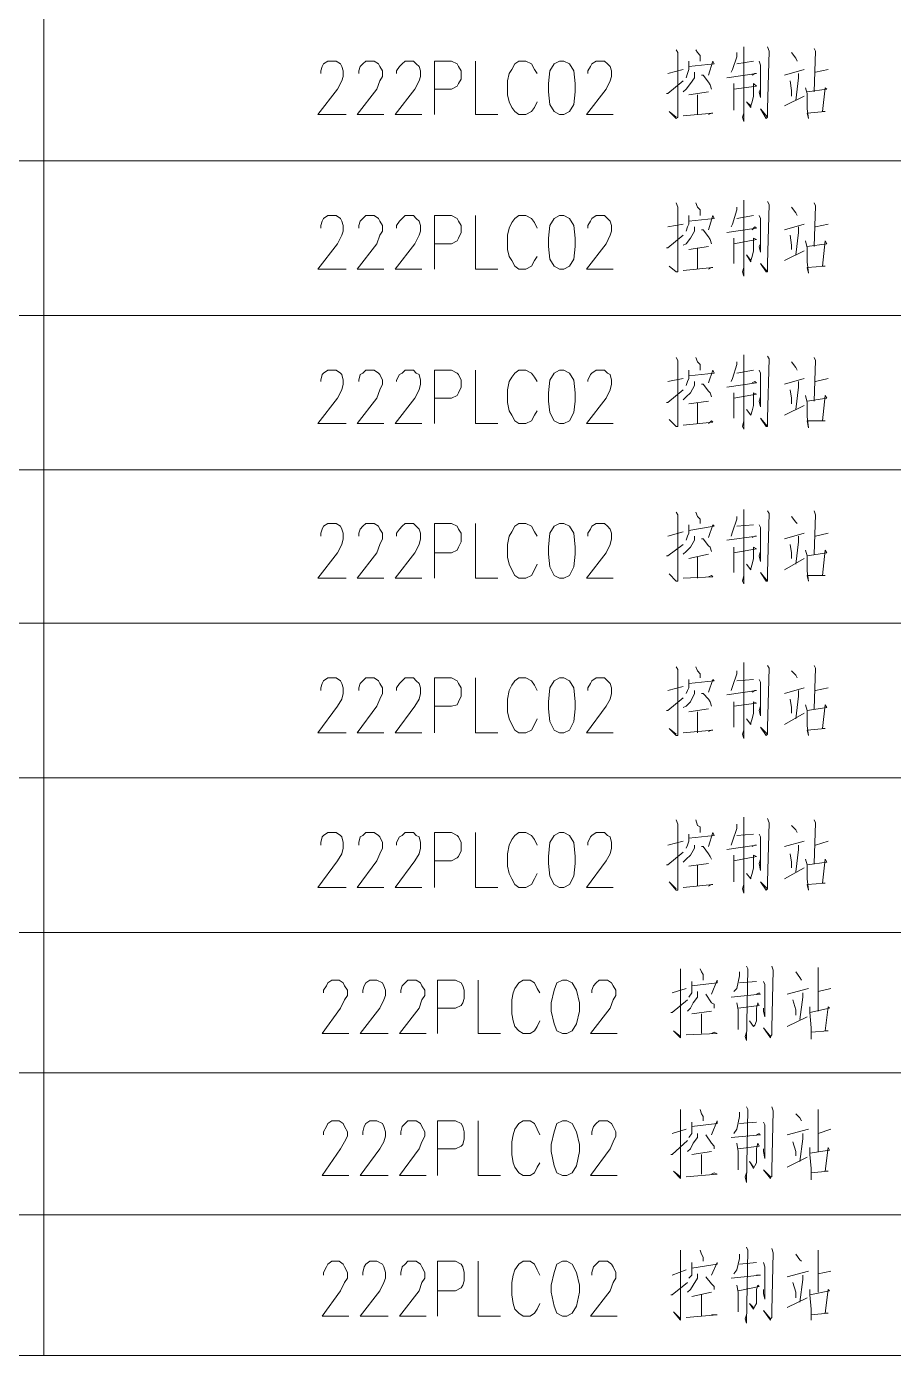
# Model space of a CAD drawing. Header units: millimetres. Extents: x 201 to 11482, y -7821 to 251.
# Drawn here: x 3279 to 3318.2, y -6833.4 to -6773.4 of the extents above; entities that cross this region are included whole.
import ezdxf

# ---------------------------------------------------------------- set-up
doc = ezdxf.new("R2010")
doc.units = ezdxf.units.MM

msp = doc.modelspace()

# ---------------------------------------------------------------- linework, layer by layer
at = {"color": 0, "lineweight": 18}
for points in [[(3259.883, -6772.481), (3259.883, -6779.466), (3279.822, -6779.466)], [(3279.822, -6772.481), (3279.822, -6779.466), (3329.606, -6779.466)], [(3308.397, -6774.45), (3308.461, -6774.577), (3308.461, -6777.371), (3308.461, -6777.498), (3308.397, -6777.561), (3308.08, -6777.244), (3308.397, -6777.498)], [(3309.286, -6774.45), (3309.35, -6774.577), (3309.477, -6774.704), (3309.477, -6774.831), (3309.477, -6774.958)], [(3311.128, -6774.577), (3311.128, -6774.767), (3310.937, -6775.339), (3310.874, -6775.466)], [(3311.445, -6774.323), (3311.445, -6774.45), (3311.445, -6777.688), (3311.382, -6777.498), (3311.445, -6777.307)], [(3312.525, -6774.323), (3312.588, -6774.513), (3312.525, -6777.117), (3312.525, -6777.307), (3312.525, -6777.434), (3312.525, -6777.498), (3312.461, -6777.561), (3312.207, -6777.117), (3312.525, -6777.498)], [(3313.604, -6774.577), (3313.795, -6774.831), (3313.858, -6774.958)], [(3314.62, -6774.386), (3314.684, -6774.513), (3314.62, -6776.355)], [(3292.332, -6775.529), (3292.332, -6775.402), (3292.395, -6775.212), (3292.459, -6775.085), (3292.649, -6774.958), (3293.03, -6774.958), (3293.221, -6775.085), (3293.284, -6775.212), (3293.348, -6775.402), (3293.348, -6775.656), (3293.284, -6775.847), (3293.094, -6776.228), (3292.205, -6777.371), (3293.475, -6777.371)], [(3294.046, -6775.529), (3294.046, -6775.402), (3294.11, -6775.212), (3294.237, -6775.085), (3294.364, -6774.958), (3294.745, -6774.958), (3294.935, -6775.085), (3294.999, -6775.212), (3295.126, -6775.402), (3295.126, -6775.656), (3294.999, -6775.847), (3294.872, -6776.228), (3293.983, -6777.371), (3295.189, -6777.371)], [(3295.761, -6775.529), (3295.761, -6775.402), (3295.888, -6775.212), (3296.015, -6775.085), (3296.142, -6774.958), (3296.523, -6774.958), (3296.65, -6775.085), (3296.777, -6775.212), (3296.84, -6775.402), (3296.84, -6775.656), (3296.777, -6775.847), (3296.586, -6776.228), (3295.697, -6777.371), (3296.904, -6777.371)], [(3297.475, -6777.371), (3297.475, -6774.958), (3298.237, -6774.958), (3298.491, -6775.085), (3298.555, -6775.212), (3298.682, -6775.402), (3298.682, -6775.783), (3298.555, -6775.974), (3298.491, -6776.101), (3298.237, -6776.228), (3297.475, -6776.228)], [(3299.317, -6774.958), (3299.317, -6777.371), (3300.333, -6777.371)], [(3302.111, -6775.529), (3301.984, -6775.339), (3301.857, -6775.085), (3301.603, -6774.958), (3301.285, -6774.958), (3301.095, -6775.085), (3300.968, -6775.339), (3300.841, -6775.529), (3300.777, -6775.847), (3300.777, -6776.482), (3300.841, -6776.799), (3300.968, -6777.053), (3301.095, -6777.244), (3301.285, -6777.371), (3301.603, -6777.371), (3301.857, -6777.244), (3301.984, -6777.053), (3302.111, -6776.799)], [(3303.127, -6774.958), (3302.873, -6775.085), (3302.682, -6775.402), (3302.619, -6775.974), (3302.619, -6776.355), (3302.682, -6776.926), (3302.873, -6777.244), (3303.127, -6777.371), (3303.317, -6777.371), (3303.571, -6777.244), (3303.762, -6776.926), (3303.825, -6776.355), (3303.825, -6775.974), (3303.762, -6775.402), (3303.571, -6775.085), (3303.317, -6774.958), (3303.127, -6774.958)], [(3304.397, -6775.529), (3304.397, -6775.402), (3304.524, -6775.212), (3304.587, -6775.085), (3304.778, -6774.958), (3305.159, -6774.958), (3305.286, -6775.085), (3305.413, -6775.212), (3305.476, -6775.402), (3305.476, -6775.656), (3305.413, -6775.847), (3305.222, -6776.228), (3304.333, -6777.371), (3305.54, -6777.371)], [(3308.016, -6775.529), (3308.715, -6775.339)], [(3308.969, -6774.958), (3308.969, -6775.212), (3308.969, -6775.339), (3308.905, -6775.529), (3308.842, -6775.72)], [(3308.969, -6775.212), (3310.112, -6775.085), (3310.048, -6774.958), (3309.858, -6775.593)], [(3311.128, -6775.085), (3311.89, -6774.958)], [(3312.144, -6774.958), (3312.207, -6775.148), (3312.207, -6776.609), (3312.144, -6776.355), (3312.207, -6776.228)], [(3313.287, -6775.593), (3314.176, -6775.339)], [(3314.684, -6775.466), (3315.255, -6775.339)], [(3307.953, -6776.418), (3308.016, -6776.418), (3308.715, -6775.847)], [(3309.223, -6775.466), (3309.223, -6775.72), (3309.032, -6775.974), (3308.842, -6776.228), (3308.715, -6776.355)], [(3309.54, -6775.593), (3309.604, -6775.593), (3309.858, -6775.91), (3309.921, -6776.037), (3309.985, -6776.228)], [(3310.683, -6775.72), (3312.017, -6775.529), (3311.953, -6775.529), (3311.826, -6775.593)], [(3311.001, -6776.228), (3312.017, -6776.101), (3311.89, -6775.974), (3311.89, -6776.228), (3311.89, -6776.545), (3311.826, -6776.799), (3311.763, -6776.99), (3311.763, -6777.053), (3311.572, -6776.799), (3311.763, -6776.99)], [(3311.001, -6775.974), (3311.001, -6776.291), (3311.001, -6776.355), (3311.001, -6777.18), (3311.001, -6776.99), (3311.001, -6776.863)], [(3313.541, -6775.847), (3313.604, -6776.291), (3313.604, -6776.545)], [(3313.922, -6775.529), (3313.922, -6775.72), (3313.795, -6776.736)], [(3308.969, -6776.482), (3309.858, -6776.355)], [(3309.35, -6776.482), (3309.35, -6777.371)], [(3313.287, -6776.99), (3314.176, -6776.545)], [(3314.239, -6776.164), (3314.303, -6776.418), (3314.303, -6777.117), (3314.366, -6777.561), (3314.303, -6777.307), (3315.128, -6777.244), (3315.001, -6777.244), (3315.128, -6776.164), (3315.192, -6776.228), (3314.303, -6776.355)], [(3308.715, -6777.434), (3310.048, -6777.307), (3309.985, -6777.307), (3309.858, -6777.371)], [(3259.883, -6779.466), (3259.883, -6786.451), (3279.822, -6786.451)], [(3279.822, -6779.466), (3279.822, -6786.451), (3329.606, -6786.451)], [(3308.397, -6781.371), (3308.461, -6781.562), (3308.461, -6784.356), (3308.461, -6784.483), (3308.397, -6784.483), (3308.08, -6784.229), (3308.397, -6784.483)], [(3309.286, -6781.371), (3309.35, -6781.562), (3309.477, -6781.689), (3309.477, -6781.816), (3309.477, -6781.943)], [(3311.445, -6781.244), (3311.445, -6781.371), (3311.445, -6784.673), (3311.382, -6784.483), (3311.445, -6784.292)], [(3312.525, -6781.308), (3312.588, -6781.435), (3312.525, -6784.102), (3312.525, -6784.292), (3312.525, -6784.419), (3312.525, -6784.483), (3312.461, -6784.483), (3312.207, -6784.102), (3312.525, -6784.483)], [(3314.62, -6781.371), (3314.684, -6781.498), (3314.62, -6783.34)], [(3292.332, -6782.514), (3292.332, -6782.387), (3292.395, -6782.197), (3292.459, -6782.07), (3292.649, -6781.943), (3293.03, -6781.943), (3293.221, -6782.07), (3293.284, -6782.197), (3293.348, -6782.387), (3293.348, -6782.641), (3293.284, -6782.832), (3293.094, -6783.213), (3292.205, -6784.356), (3293.475, -6784.356)], [(3294.046, -6782.514), (3294.046, -6782.387), (3294.11, -6782.197), (3294.237, -6782.07), (3294.364, -6781.943), (3294.745, -6781.943), (3294.935, -6782.07), (3294.999, -6782.197), (3295.126, -6782.387), (3295.126, -6782.641), (3294.999, -6782.832), (3294.872, -6783.213), (3293.983, -6784.356), (3295.189, -6784.356)], [(3295.761, -6782.514), (3295.761, -6782.387), (3295.888, -6782.197), (3296.015, -6782.07), (3296.142, -6781.943), (3296.523, -6781.943), (3296.65, -6782.07), (3296.777, -6782.197), (3296.84, -6782.387), (3296.84, -6782.641), (3296.777, -6782.832), (3296.586, -6783.213), (3295.697, -6784.356), (3296.904, -6784.356)], [(3297.475, -6784.356), (3297.475, -6781.943), (3298.237, -6781.943), (3298.491, -6782.07), (3298.555, -6782.197), (3298.682, -6782.387), (3298.682, -6782.705), (3298.555, -6782.959), (3298.491, -6783.086), (3298.237, -6783.213), (3297.475, -6783.213)], [(3299.317, -6781.943), (3299.317, -6784.356), (3300.333, -6784.356)], [(3302.111, -6782.514), (3301.984, -6782.26), (3301.857, -6782.07), (3301.603, -6781.943), (3301.285, -6781.943), (3301.095, -6782.07), (3300.968, -6782.26), (3300.841, -6782.514), (3300.777, -6782.832), (3300.777, -6783.467), (3300.841, -6783.784), (3300.968, -6783.975), (3301.095, -6784.229), (3301.285, -6784.356), (3301.603, -6784.356), (3301.857, -6784.229), (3301.984, -6783.975), (3302.111, -6783.784)], [(3303.127, -6781.943), (3302.873, -6782.07), (3302.682, -6782.387), (3302.619, -6782.959), (3302.619, -6783.34), (3302.682, -6783.911), (3302.873, -6784.229), (3303.127, -6784.356), (3303.317, -6784.356), (3303.571, -6784.229), (3303.762, -6783.911), (3303.825, -6783.34), (3303.825, -6782.959), (3303.762, -6782.387), (3303.571, -6782.07), (3303.317, -6781.943), (3303.127, -6781.943)], [(3304.397, -6782.514), (3304.397, -6782.387), (3304.524, -6782.197), (3304.587, -6782.07), (3304.778, -6781.943), (3305.159, -6781.943), (3305.286, -6782.07), (3305.413, -6782.197), (3305.476, -6782.387), (3305.476, -6782.641), (3305.413, -6782.832), (3305.222, -6783.213), (3304.333, -6784.356), (3305.54, -6784.356)], [(3308.969, -6781.943), (3308.969, -6782.197), (3308.969, -6782.324), (3308.905, -6782.451), (3308.842, -6782.641)], [(3308.969, -6782.197), (3310.112, -6782.07), (3310.048, -6781.943), (3309.858, -6782.578)], [(3311.128, -6781.562), (3311.128, -6781.689), (3310.937, -6782.324), (3310.874, -6782.451)], [(3311.128, -6782.07), (3311.89, -6781.943)], [(3312.144, -6781.943), (3312.207, -6782.07), (3312.207, -6783.594), (3312.144, -6783.34), (3312.207, -6783.213)], [(3313.604, -6781.562), (3313.795, -6781.816), (3313.858, -6781.943)], [(3308.016, -6782.451), (3308.715, -6782.324)], [(3309.223, -6782.451), (3309.223, -6782.641), (3309.032, -6782.959), (3308.842, -6783.213), (3308.715, -6783.276)], [(3309.54, -6782.578), (3309.604, -6782.578), (3309.858, -6782.895), (3309.921, -6783.022), (3309.985, -6783.213)], [(3310.683, -6782.705), (3312.017, -6782.514), (3311.953, -6782.451), (3311.826, -6782.578)], [(3313.287, -6782.578), (3314.176, -6782.324)], [(3313.922, -6782.451), (3313.922, -6782.705), (3313.795, -6783.721)], [(3314.684, -6782.451), (3315.255, -6782.324)], [(3307.953, -6783.403), (3308.016, -6783.403), (3308.715, -6782.832)], [(3311.001, -6783.213), (3312.017, -6783.022), (3311.89, -6782.959), (3311.89, -6783.213), (3311.89, -6783.53), (3311.826, -6783.784), (3311.763, -6783.975), (3311.763, -6784.038), (3311.572, -6783.721), (3311.763, -6783.975)], [(3311.001, -6782.959), (3311.001, -6783.276), (3311.001, -6783.34), (3311.001, -6784.102), (3311.001, -6783.975), (3311.001, -6783.848)], [(3313.541, -6782.832), (3313.604, -6783.276), (3313.604, -6783.467)], [(3314.239, -6783.086), (3314.303, -6783.403), (3314.303, -6784.038), (3314.366, -6784.546), (3314.303, -6784.292), (3315.128, -6784.229), (3315.001, -6784.229), (3315.128, -6783.086), (3315.192, -6783.213), (3314.303, -6783.34)], [(3308.969, -6783.467), (3309.858, -6783.34)], [(3309.35, -6783.403), (3309.35, -6784.356)], [(3313.287, -6783.975), (3314.176, -6783.53)], [(3308.715, -6784.419), (3310.048, -6784.292), (3309.985, -6784.292), (3309.858, -6784.356)], [(3259.883, -6786.451), (3259.883, -6793.436), (3279.822, -6793.436)], [(3279.822, -6786.451), (3279.822, -6793.436), (3329.606, -6793.436)], [(3308.397, -6788.356), (3308.461, -6788.483), (3308.461, -6791.341), (3308.461, -6791.468), (3308.397, -6791.468), (3308.08, -6791.15), (3308.397, -6791.468)], [(3309.286, -6788.356), (3309.35, -6788.547), (3309.477, -6788.674), (3309.477, -6788.737), (3309.477, -6788.928)], [(3311.128, -6788.547), (3311.128, -6788.674), (3310.937, -6789.309), (3310.874, -6789.436)], [(3311.445, -6788.229), (3311.445, -6788.356), (3311.445, -6791.595), (3311.382, -6791.468), (3311.445, -6791.214)], [(3312.525, -6788.293), (3312.588, -6788.42), (3312.525, -6791.087), (3312.525, -6791.214), (3312.525, -6791.404), (3312.525, -6791.468), (3312.461, -6791.468), (3312.207, -6791.087), (3312.525, -6791.468)], [(3313.604, -6788.547), (3313.795, -6788.801), (3313.858, -6788.928)], [(3314.62, -6788.356), (3314.684, -6788.483), (3314.62, -6790.325)], [(3292.332, -6789.436), (3292.332, -6789.372), (3292.395, -6789.118), (3292.459, -6789.055), (3292.649, -6788.928), (3293.03, -6788.928), (3293.221, -6789.055), (3293.284, -6789.118), (3293.348, -6789.372), (3293.348, -6789.563), (3293.284, -6789.817), (3293.094, -6790.198), (3292.205, -6791.341), (3293.475, -6791.341)], [(3294.046, -6789.436), (3294.046, -6789.372), (3294.11, -6789.118), (3294.237, -6789.055), (3294.364, -6788.928), (3294.745, -6788.928), (3294.935, -6789.055), (3294.999, -6789.118), (3295.126, -6789.372), (3295.126, -6789.563), (3294.999, -6789.817), (3294.872, -6790.198), (3293.983, -6791.341), (3295.189, -6791.341)], [(3295.761, -6789.436), (3295.761, -6789.372), (3295.888, -6789.118), (3296.015, -6789.055), (3296.142, -6788.928), (3296.523, -6788.928), (3296.65, -6789.055), (3296.777, -6789.118), (3296.84, -6789.372), (3296.84, -6789.563), (3296.777, -6789.817), (3296.586, -6790.198), (3295.697, -6791.341), (3296.904, -6791.341)], [(3297.475, -6791.341), (3297.475, -6788.928), (3298.237, -6788.928), (3298.491, -6789.055), (3298.555, -6789.118), (3298.682, -6789.372), (3298.682, -6789.69), (3298.555, -6789.944), (3298.491, -6790.071), (3298.237, -6790.198), (3297.475, -6790.198)], [(3299.317, -6788.928), (3299.317, -6791.341), (3300.333, -6791.341)], [(3302.111, -6789.436), (3301.984, -6789.245), (3301.857, -6789.055), (3301.603, -6788.928), (3301.285, -6788.928), (3301.095, -6789.055), (3300.968, -6789.245), (3300.841, -6789.436), (3300.777, -6789.817), (3300.777, -6790.388), (3300.841, -6790.769), (3300.968, -6790.96), (3301.095, -6791.214), (3301.285, -6791.341), (3301.603, -6791.341), (3301.857, -6791.214), (3301.984, -6790.96), (3302.111, -6790.769)], [(3303.127, -6788.928), (3302.873, -6789.055), (3302.682, -6789.372), (3302.619, -6789.944), (3302.619, -6790.325), (3302.682, -6790.833), (3302.873, -6791.214), (3303.127, -6791.341), (3303.317, -6791.341), (3303.571, -6791.214), (3303.762, -6790.833), (3303.825, -6790.325), (3303.825, -6789.944), (3303.762, -6789.372), (3303.571, -6789.055), (3303.317, -6788.928), (3303.127, -6788.928)], [(3304.397, -6789.436), (3304.397, -6789.372), (3304.524, -6789.118), (3304.587, -6789.055), (3304.778, -6788.928), (3305.159, -6788.928), (3305.286, -6789.055), (3305.413, -6789.118), (3305.476, -6789.372), (3305.476, -6789.563), (3305.413, -6789.817), (3305.222, -6790.198), (3304.333, -6791.341), (3305.54, -6791.341)], [(3308.969, -6788.928), (3308.969, -6789.182), (3308.969, -6789.309), (3308.905, -6789.436), (3308.842, -6789.626)], [(3308.969, -6789.182), (3310.112, -6789.055), (3310.048, -6788.928), (3309.858, -6789.499)], [(3311.128, -6789.055), (3311.89, -6788.928)], [(3312.144, -6788.928), (3312.207, -6789.055), (3312.207, -6790.579), (3312.144, -6790.325), (3312.207, -6790.134)], [(3307.953, -6790.388), (3308.016, -6790.388), (3308.715, -6789.817)], [(3308.016, -6789.436), (3308.715, -6789.309)], [(3309.223, -6789.436), (3309.223, -6789.626), (3309.032, -6789.944), (3308.842, -6790.134), (3308.715, -6790.261)], [(3309.54, -6789.563), (3309.604, -6789.563), (3309.858, -6789.88), (3309.921, -6789.944), (3309.985, -6790.134)], [(3310.683, -6789.69), (3312.017, -6789.499), (3311.953, -6789.436), (3311.826, -6789.499)], [(3313.287, -6789.563), (3314.176, -6789.309)], [(3313.541, -6789.817), (3313.604, -6790.198), (3313.604, -6790.452)], [(3313.922, -6789.436), (3313.922, -6789.69), (3313.795, -6790.706)], [(3314.684, -6789.436), (3315.255, -6789.309)], [(3308.969, -6790.452), (3309.858, -6790.325)], [(3309.35, -6790.388), (3309.35, -6791.341)], [(3311.001, -6790.198), (3312.017, -6790.007), (3311.89, -6789.944), (3311.89, -6790.134), (3311.89, -6790.515), (3311.826, -6790.769), (3311.763, -6790.96), (3311.763, -6790.96), (3311.572, -6790.706), (3311.763, -6790.96)], [(3311.001, -6789.944), (3311.001, -6790.198), (3311.001, -6790.325), (3311.001, -6791.087), (3311.001, -6790.96), (3311.001, -6790.833)], [(3314.239, -6790.071), (3314.303, -6790.388), (3314.303, -6791.023), (3314.366, -6791.531), (3314.303, -6791.214), (3315.128, -6791.214), (3315.001, -6791.214), (3315.128, -6790.071), (3315.192, -6790.198), (3314.303, -6790.325)], [(3313.287, -6790.96), (3314.176, -6790.515)], [(3308.715, -6791.404), (3310.048, -6791.277), (3309.985, -6791.214), (3309.858, -6791.341)], [(3279.822, -6793.436), (3279.822, -6800.358), (3329.606, -6800.358)], [(3311.445, -6795.214), (3311.445, -6795.341), (3311.445, -6798.58), (3311.382, -6798.453), (3311.445, -6798.199)], [(3308.397, -6795.341), (3308.461, -6795.468), (3308.461, -6798.326), (3308.461, -6798.453), (3308.397, -6798.453), (3308.08, -6798.135), (3308.397, -6798.453)], [(3309.286, -6795.341), (3309.35, -6795.532), (3309.477, -6795.659), (3309.477, -6795.722), (3309.477, -6795.849)], [(3311.128, -6795.532), (3311.128, -6795.659), (3310.937, -6796.23), (3310.874, -6796.421)], [(3312.525, -6795.278), (3312.588, -6795.405), (3312.525, -6798.072), (3312.525, -6798.199), (3312.525, -6798.326), (3312.525, -6798.453), (3312.461, -6798.453), (3312.207, -6798.072), (3312.525, -6798.453)], [(3313.604, -6795.532), (3313.795, -6795.786), (3313.858, -6795.849)], [(3314.62, -6795.278), (3314.684, -6795.468), (3314.62, -6797.246)], [(3292.332, -6796.421), (3292.332, -6796.294), (3292.395, -6796.103), (3292.459, -6795.976), (3292.649, -6795.849), (3293.03, -6795.849), (3293.221, -6795.976), (3293.284, -6796.103), (3293.348, -6796.294), (3293.348, -6796.548), (3293.284, -6796.802), (3293.094, -6797.183), (3292.205, -6798.326), (3293.475, -6798.326)], [(3294.046, -6796.421), (3294.046, -6796.294), (3294.11, -6796.103), (3294.237, -6795.976), (3294.364, -6795.849), (3294.745, -6795.849), (3294.935, -6795.976), (3294.999, -6796.103), (3295.126, -6796.294), (3295.126, -6796.548), (3294.999, -6796.802), (3294.872, -6797.183), (3293.983, -6798.326), (3295.189, -6798.326)], [(3295.761, -6796.421), (3295.761, -6796.294), (3295.888, -6796.103), (3296.015, -6795.976), (3296.142, -6795.849), (3296.523, -6795.849), (3296.65, -6795.976), (3296.777, -6796.103), (3296.84, -6796.294), (3296.84, -6796.548), (3296.777, -6796.802), (3296.586, -6797.183), (3295.697, -6798.326), (3296.904, -6798.326)], [(3297.475, -6798.326), (3297.475, -6795.849), (3298.237, -6795.849), (3298.491, -6795.976), (3298.555, -6796.103), (3298.682, -6796.294), (3298.682, -6796.675), (3298.555, -6796.929), (3298.491, -6797.056), (3298.237, -6797.183), (3297.475, -6797.183)], [(3299.317, -6795.849), (3299.317, -6798.326), (3300.333, -6798.326)], [(3302.111, -6796.421), (3301.984, -6796.23), (3301.857, -6795.976), (3301.603, -6795.849), (3301.285, -6795.849), (3301.095, -6795.976), (3300.968, -6796.23), (3300.841, -6796.421), (3300.777, -6796.802), (3300.777, -6797.373), (3300.841, -6797.691), (3300.968, -6797.945), (3301.095, -6798.199), (3301.285, -6798.326), (3301.603, -6798.326), (3301.857, -6798.199), (3301.984, -6797.945), (3302.111, -6797.691)], [(3303.127, -6795.849), (3302.873, -6795.976), (3302.682, -6796.294), (3302.619, -6796.929), (3302.619, -6797.246), (3302.682, -6797.818), (3302.873, -6798.199), (3303.127, -6798.326), (3303.317, -6798.326), (3303.571, -6798.199), (3303.762, -6797.818), (3303.825, -6797.246), (3303.825, -6796.929), (3303.762, -6796.294), (3303.571, -6795.976), (3303.317, -6795.849), (3303.127, -6795.849)], [(3304.397, -6796.421), (3304.397, -6796.294), (3304.524, -6796.103), (3304.587, -6795.976), (3304.778, -6795.849), (3305.159, -6795.849), (3305.286, -6795.976), (3305.413, -6796.103), (3305.476, -6796.294), (3305.476, -6796.548), (3305.413, -6796.802), (3305.222, -6797.183), (3304.333, -6798.326), (3305.54, -6798.326)], [(3308.016, -6796.421), (3308.715, -6796.23)], [(3309.223, -6796.421), (3309.223, -6796.611), (3309.032, -6796.929), (3308.842, -6797.119), (3308.715, -6797.246)], [(3308.969, -6795.913), (3308.969, -6796.167), (3308.969, -6796.294), (3308.905, -6796.421), (3308.842, -6796.611)], [(3308.969, -6796.167), (3310.112, -6795.976), (3310.048, -6795.913), (3309.858, -6796.484)], [(3310.683, -6796.611), (3312.017, -6796.421), (3311.953, -6796.421), (3311.826, -6796.484)], [(3311.128, -6795.976), (3311.89, -6795.913)], [(3312.144, -6795.913), (3312.207, -6796.04), (3312.207, -6797.564), (3312.144, -6797.31), (3312.207, -6797.119)], [(3313.287, -6796.548), (3314.176, -6796.294)], [(3313.922, -6796.421), (3313.922, -6796.675), (3313.795, -6797.691)], [(3314.684, -6796.421), (3315.255, -6796.294)], [(3307.953, -6797.31), (3308.016, -6797.31), (3308.715, -6796.802)], [(3309.54, -6796.548), (3309.604, -6796.548), (3309.858, -6796.865), (3309.921, -6796.929), (3309.985, -6797.119)], [(3311.001, -6797.183), (3312.017, -6796.992), (3311.89, -6796.929), (3311.89, -6797.119), (3311.89, -6797.437), (3311.826, -6797.691), (3311.763, -6797.881), (3311.763, -6797.945), (3311.572, -6797.691), (3311.763, -6797.945)], [(3311.001, -6796.929), (3311.001, -6797.183), (3311.001, -6797.246), (3311.001, -6798.072), (3311.001, -6797.945), (3311.001, -6797.818)], [(3313.541, -6796.802), (3313.604, -6797.183), (3313.604, -6797.437)], [(3308.969, -6797.437), (3309.858, -6797.246)], [(3309.35, -6797.373), (3309.35, -6798.326)], [(3313.287, -6797.945), (3314.176, -6797.437)], [(3314.239, -6797.056), (3314.303, -6797.31), (3314.303, -6798.008), (3314.366, -6798.453), (3314.303, -6798.199), (3315.128, -6798.199), (3315.001, -6798.199), (3315.128, -6797.056), (3315.192, -6797.183), (3314.303, -6797.31)], [(3308.715, -6798.326), (3310.048, -6798.262), (3309.985, -6798.199), (3309.858, -6798.262)], [(3259.883, -6800.358), (3279.822, -6800.358)], [(3279.822, -6800.358), (3279.822, -6807.343), (3329.606, -6807.343)], [(3308.397, -6802.326), (3308.461, -6802.453), (3308.461, -6805.311), (3308.461, -6805.438), (3308.397, -6805.438), (3308.08, -6805.12), (3308.397, -6805.374)], [(3309.286, -6802.326), (3309.35, -6802.517), (3309.477, -6802.644), (3309.477, -6802.707), (3309.477, -6802.834)], [(3311.445, -6802.136), (3311.445, -6802.326), (3311.445, -6805.565), (3311.382, -6805.374), (3311.445, -6805.184)], [(3312.525, -6802.263), (3312.588, -6802.39), (3312.525, -6805.057), (3312.525, -6805.184), (3312.525, -6805.311), (3312.525, -6805.374), (3312.461, -6805.438), (3312.207, -6805.057), (3312.525, -6805.374)], [(3314.62, -6802.263), (3314.684, -6802.39), (3314.62, -6804.231)], [(3292.332, -6803.406), (3292.332, -6803.279), (3292.395, -6803.088), (3292.459, -6802.961), (3292.649, -6802.834), (3293.03, -6802.834), (3293.221, -6802.961), (3293.284, -6803.088), (3293.348, -6803.279), (3293.348, -6803.533), (3293.284, -6803.787), (3293.094, -6804.104), (3292.205, -6805.311), (3293.475, -6805.311)], [(3294.046, -6803.406), (3294.046, -6803.279), (3294.11, -6803.088), (3294.237, -6802.961), (3294.364, -6802.834), (3294.745, -6802.834), (3294.935, -6802.961), (3294.999, -6803.088), (3295.126, -6803.279), (3295.126, -6803.533), (3294.999, -6803.787), (3294.872, -6804.104), (3293.983, -6805.311), (3295.189, -6805.311)], [(3295.761, -6803.406), (3295.761, -6803.279), (3295.888, -6803.088), (3296.015, -6802.961), (3296.142, -6802.834), (3296.523, -6802.834), (3296.65, -6802.961), (3296.777, -6803.088), (3296.84, -6803.279), (3296.84, -6803.533), (3296.777, -6803.787), (3296.586, -6804.104), (3295.697, -6805.311), (3296.904, -6805.311)], [(3297.475, -6805.311), (3297.475, -6802.834), (3298.237, -6802.834), (3298.491, -6802.961), (3298.555, -6803.088), (3298.682, -6803.279), (3298.682, -6803.66), (3298.555, -6803.914), (3298.491, -6804.041), (3298.237, -6804.104), (3297.475, -6804.104)], [(3299.317, -6802.834), (3299.317, -6805.311), (3300.333, -6805.311)], [(3302.111, -6803.406), (3301.984, -6803.152), (3301.857, -6802.961), (3301.603, -6802.834), (3301.285, -6802.834), (3301.095, -6802.961), (3300.968, -6803.152), (3300.841, -6803.406), (3300.777, -6803.787), (3300.777, -6804.358), (3300.841, -6804.676), (3300.968, -6804.93), (3301.095, -6805.184), (3301.285, -6805.311), (3301.603, -6805.311), (3301.857, -6805.184), (3301.984, -6804.93), (3302.111, -6804.676)], [(3303.127, -6802.834), (3302.873, -6802.961), (3302.682, -6803.279), (3302.619, -6803.914), (3302.619, -6804.231), (3302.682, -6804.803), (3302.873, -6805.184), (3303.127, -6805.311), (3303.317, -6805.311), (3303.571, -6805.184), (3303.762, -6804.803), (3303.825, -6804.231), (3303.825, -6803.914), (3303.762, -6803.279), (3303.571, -6802.961), (3303.317, -6802.834), (3303.127, -6802.834)], [(3304.397, -6803.406), (3304.397, -6803.279), (3304.524, -6803.088), (3304.587, -6802.961), (3304.778, -6802.834), (3305.159, -6802.834), (3305.286, -6802.961), (3305.413, -6803.088), (3305.476, -6803.279), (3305.476, -6803.533), (3305.413, -6803.787), (3305.222, -6804.104), (3304.333, -6805.311), (3305.54, -6805.311)], [(3308.969, -6802.898), (3308.969, -6803.088), (3308.969, -6803.279), (3308.905, -6803.406), (3308.842, -6803.533)], [(3308.969, -6803.088), (3310.112, -6802.961), (3310.048, -6802.898), (3309.858, -6803.469)], [(3311.128, -6802.517), (3311.128, -6802.644), (3310.937, -6803.215), (3310.874, -6803.406)], [(3311.128, -6802.961), (3311.89, -6802.898)], [(3312.144, -6802.898), (3312.207, -6803.025), (3312.207, -6804.549), (3312.144, -6804.295), (3312.207, -6804.104)], [(3313.604, -6802.517), (3313.795, -6802.707), (3313.858, -6802.834)], [(3308.016, -6803.406), (3308.715, -6803.215)], [(3309.223, -6803.406), (3309.223, -6803.533), (3309.032, -6803.914), (3308.842, -6804.104), (3308.715, -6804.168)], [(3309.54, -6803.533), (3309.604, -6803.533), (3309.858, -6803.787), (3309.921, -6803.914), (3309.985, -6804.104)], [(3310.683, -6803.596), (3312.017, -6803.406), (3311.953, -6803.406), (3311.826, -6803.469)], [(3313.287, -6803.533), (3314.176, -6803.279)], [(3313.922, -6803.406), (3313.922, -6803.66), (3313.795, -6804.676)], [(3314.684, -6803.406), (3315.255, -6803.279)], [(3307.953, -6804.295), (3308.016, -6804.295), (3308.715, -6803.723)], [(3308.969, -6804.358), (3309.858, -6804.231)], [(3311.001, -6804.104), (3312.017, -6803.977), (3311.89, -6803.914), (3311.89, -6804.104), (3311.89, -6804.422), (3311.826, -6804.676), (3311.763, -6804.866), (3311.763, -6804.93), (3311.572, -6804.676), (3311.763, -6804.93)], [(3311.001, -6803.914), (3311.001, -6804.168), (3311.001, -6804.231), (3311.001, -6805.057), (3311.001, -6804.93), (3311.001, -6804.739)], [(3313.541, -6803.787), (3313.604, -6804.168), (3313.604, -6804.422)], [(3314.239, -6804.041), (3314.303, -6804.295), (3314.303, -6804.993), (3314.366, -6805.438), (3314.303, -6805.184), (3315.128, -6805.12), (3315.001, -6805.12), (3315.128, -6804.041), (3315.192, -6804.168), (3314.303, -6804.295)], [(3309.35, -6804.358), (3309.35, -6805.311)], [(3313.287, -6804.93), (3314.176, -6804.422)], [(3308.715, -6805.311), (3310.048, -6805.184), (3309.985, -6805.184), (3309.858, -6805.247)], [(3259.883, -6807.343), (3279.822, -6807.343)], [(3279.822, -6807.343), (3279.822, -6814.328), (3329.606, -6814.328)], [(3308.397, -6809.248), (3308.461, -6809.438), (3308.461, -6812.232), (3308.461, -6812.423), (3308.397, -6812.423), (3308.08, -6812.042), (3308.397, -6812.359)], [(3309.286, -6809.248), (3309.35, -6809.502), (3309.477, -6809.565), (3309.477, -6809.629), (3309.477, -6809.819)], [(3311.128, -6809.438), (3311.128, -6809.629), (3310.937, -6810.2), (3310.874, -6810.391)], [(3311.445, -6809.121), (3311.445, -6809.248), (3311.445, -6812.55), (3311.382, -6812.359), (3311.445, -6812.169)], [(3312.525, -6809.184), (3312.588, -6809.375), (3312.525, -6812.042), (3312.525, -6812.169), (3312.525, -6812.296), (3312.525, -6812.359), (3312.461, -6812.423), (3312.207, -6812.042), (3312.525, -6812.359)], [(3313.604, -6809.502), (3313.795, -6809.692), (3313.858, -6809.819)], [(3314.62, -6809.248), (3314.684, -6809.375), (3314.62, -6811.216)], [(3292.332, -6810.391), (3292.332, -6810.264), (3292.395, -6810.01), (3292.459, -6809.946), (3292.649, -6809.819), (3293.03, -6809.819), (3293.221, -6809.946), (3293.284, -6810.01), (3293.348, -6810.264), (3293.348, -6810.518), (3293.284, -6810.772), (3293.094, -6811.089), (3292.205, -6812.296), (3293.475, -6812.296)], [(3294.046, -6810.391), (3294.046, -6810.264), (3294.11, -6810.01), (3294.237, -6809.946), (3294.364, -6809.819), (3294.745, -6809.819), (3294.935, -6809.946), (3294.999, -6810.01), (3295.126, -6810.264), (3295.126, -6810.518), (3294.999, -6810.772), (3294.872, -6811.089), (3293.983, -6812.296), (3295.189, -6812.296)], [(3295.761, -6810.391), (3295.761, -6810.264), (3295.888, -6810.01), (3296.015, -6809.946), (3296.142, -6809.819), (3296.523, -6809.819), (3296.65, -6809.946), (3296.777, -6810.01), (3296.84, -6810.264), (3296.84, -6810.518), (3296.777, -6810.772), (3296.586, -6811.089), (3295.697, -6812.296), (3296.904, -6812.296)], [(3297.475, -6812.296), (3297.475, -6809.819), (3298.237, -6809.819), (3298.491, -6809.946), (3298.555, -6810.01), (3298.682, -6810.264), (3298.682, -6810.645), (3298.555, -6810.899), (3298.491, -6810.962), (3298.237, -6811.089), (3297.475, -6811.089)], [(3299.317, -6809.819), (3299.317, -6812.296), (3300.333, -6812.296)], [(3302.111, -6810.391), (3301.984, -6810.137), (3301.857, -6809.946), (3301.603, -6809.819), (3301.285, -6809.819), (3301.095, -6809.946), (3300.968, -6810.137), (3300.841, -6810.391), (3300.777, -6810.772), (3300.777, -6811.343), (3300.841, -6811.661), (3300.968, -6811.915), (3301.095, -6812.169), (3301.285, -6812.296), (3301.603, -6812.296), (3301.857, -6812.169), (3301.984, -6811.915), (3302.111, -6811.661)], [(3303.127, -6809.819), (3302.873, -6809.946), (3302.682, -6810.264), (3302.619, -6810.899), (3302.619, -6811.216), (3302.682, -6811.788), (3302.873, -6812.169), (3303.127, -6812.296), (3303.317, -6812.296), (3303.571, -6812.169), (3303.762, -6811.788), (3303.825, -6811.216), (3303.825, -6810.899), (3303.762, -6810.264), (3303.571, -6809.946), (3303.317, -6809.819), (3303.127, -6809.819)], [(3304.397, -6810.391), (3304.397, -6810.264), (3304.524, -6810.01), (3304.587, -6809.946), (3304.778, -6809.819), (3305.159, -6809.819), (3305.286, -6809.946), (3305.413, -6810.01), (3305.476, -6810.264), (3305.476, -6810.518), (3305.413, -6810.772), (3305.222, -6811.089), (3304.333, -6812.296), (3305.54, -6812.296)], [(3308.016, -6810.391), (3308.715, -6810.2)], [(3308.969, -6809.883), (3308.969, -6810.073), (3308.969, -6810.2), (3308.905, -6810.391), (3308.842, -6810.518)], [(3308.969, -6810.073), (3310.112, -6809.946), (3310.048, -6809.819), (3309.858, -6810.454)], [(3311.128, -6809.946), (3311.89, -6809.883)], [(3312.144, -6809.883), (3312.207, -6810.01), (3312.207, -6811.534), (3312.144, -6811.216), (3312.207, -6811.026)], [(3313.287, -6810.454), (3314.176, -6810.2)], [(3314.684, -6810.391), (3315.255, -6810.2)], [(3307.953, -6811.28), (3308.016, -6811.28), (3308.715, -6810.708)], [(3309.223, -6810.391), (3309.223, -6810.518), (3309.032, -6810.835), (3308.842, -6811.026), (3308.715, -6811.153)], [(3309.54, -6810.454), (3309.604, -6810.454), (3309.858, -6810.772), (3309.921, -6810.899), (3309.985, -6811.026)], [(3310.683, -6810.581), (3312.017, -6810.391), (3311.953, -6810.391), (3311.826, -6810.454)], [(3311.001, -6811.089), (3312.017, -6810.899), (3311.89, -6810.835), (3311.89, -6811.026), (3311.89, -6811.407), (3311.826, -6811.661), (3311.763, -6811.851), (3311.763, -6811.915), (3311.572, -6811.661), (3311.763, -6811.915)], [(3311.001, -6810.835), (3311.001, -6811.153), (3311.001, -6811.216), (3311.001, -6812.042), (3311.001, -6811.851), (3311.001, -6811.724)], [(3313.541, -6810.772), (3313.604, -6811.153), (3313.604, -6811.407)], [(3313.922, -6810.391), (3313.922, -6810.581), (3313.795, -6811.597)], [(3308.969, -6811.343), (3309.858, -6811.216)], [(3309.35, -6811.28), (3309.35, -6812.232)], [(3313.287, -6811.915), (3314.176, -6811.407)], [(3314.239, -6811.026), (3314.303, -6811.28), (3314.303, -6811.915), (3314.366, -6812.423), (3314.303, -6812.169), (3315.128, -6812.105), (3315.001, -6812.105), (3315.128, -6811.026), (3315.192, -6811.153), (3314.303, -6811.28)], [(3308.715, -6812.296), (3310.048, -6812.169), (3309.985, -6812.169), (3309.858, -6812.232)], [(3259.883, -6814.328), (3279.822, -6814.328)], [(3278.108, -6820.678), (3329.606, -6820.678), (3329.606, -6814.328)], [(3279.822, -6820.678), (3279.822, -6814.328)], [(3308.588, -6815.979), (3308.588, -6816.106), (3308.588, -6818.9), (3308.588, -6819.027), (3308.588, -6819.09), (3308.27, -6818.773), (3308.588, -6819.027)], [(3309.477, -6815.979), (3309.54, -6816.106), (3309.604, -6816.233), (3309.604, -6816.36), (3309.604, -6816.487)], [(3311.255, -6816.106), (3311.255, -6816.296), (3311.128, -6816.868), (3311.001, -6816.995)], [(3311.572, -6815.852), (3311.636, -6815.979), (3311.572, -6819.217), (3311.509, -6819.027), (3311.572, -6818.836)], [(3312.715, -6815.852), (3312.779, -6816.042), (3312.715, -6818.646), (3312.715, -6818.836), (3312.715, -6818.963), (3312.652, -6819.027), (3312.652, -6819.09), (3312.334, -6818.646), (3312.652, -6819.027)], [(3313.795, -6816.106), (3313.985, -6816.36), (3314.049, -6816.487)], [(3314.811, -6815.915), (3314.811, -6816.106), (3314.811, -6817.884)], [(3292.459, -6817.058), (3292.459, -6816.931), (3292.586, -6816.741), (3292.649, -6816.614), (3292.84, -6816.487), (3293.157, -6816.487), (3293.348, -6816.614), (3293.411, -6816.741), (3293.538, -6816.931), (3293.538, -6817.185), (3293.411, -6817.376), (3293.221, -6817.757), (3292.395, -6818.9), (3293.602, -6818.9)], [(3294.237, -6817.058), (3294.237, -6816.931), (3294.3, -6816.741), (3294.364, -6816.614), (3294.554, -6816.487), (3294.872, -6816.487), (3295.126, -6816.614), (3295.189, -6816.741), (3295.253, -6816.931), (3295.253, -6817.185), (3295.189, -6817.376), (3294.999, -6817.757), (3294.11, -6818.9), (3295.38, -6818.9)], [(3295.951, -6817.058), (3295.951, -6816.931), (3296.015, -6816.741), (3296.142, -6816.614), (3296.269, -6816.487), (3296.65, -6816.487), (3296.84, -6816.614), (3296.904, -6816.741), (3297.031, -6816.931), (3297.031, -6817.185), (3296.904, -6817.376), (3296.777, -6817.757), (3295.888, -6818.9), (3297.094, -6818.9)], [(3297.602, -6818.9), (3297.602, -6816.487), (3298.428, -6816.487), (3298.682, -6816.614), (3298.745, -6816.741), (3298.809, -6816.931), (3298.809, -6817.312), (3298.745, -6817.503), (3298.682, -6817.63), (3298.428, -6817.757), (3297.602, -6817.757)], [(3299.444, -6816.487), (3299.444, -6818.9), (3300.46, -6818.9)], [(3302.238, -6817.058), (3302.111, -6816.868), (3301.984, -6816.614), (3301.793, -6816.487), (3301.476, -6816.487), (3301.285, -6816.614), (3301.095, -6816.868), (3301.031, -6817.058), (3300.968, -6817.376), (3300.968, -6818.011), (3301.031, -6818.328), (3301.095, -6818.582), (3301.285, -6818.773), (3301.476, -6818.9), (3301.793, -6818.9), (3301.984, -6818.773), (3302.111, -6818.582), (3302.238, -6818.328)], [(3303.254, -6816.487), (3303, -6816.614), (3302.873, -6816.931), (3302.746, -6817.503), (3302.746, -6817.884), (3302.873, -6818.455), (3303, -6818.773), (3303.254, -6818.9), (3303.444, -6818.9), (3303.698, -6818.773), (3303.889, -6818.455), (3304.016, -6817.884), (3304.016, -6817.503), (3303.889, -6816.931), (3303.698, -6816.614), (3303.444, -6816.487), (3303.254, -6816.487)], [(3304.587, -6817.058), (3304.587, -6816.931), (3304.651, -6816.741), (3304.778, -6816.614), (3304.905, -6816.487), (3305.286, -6816.487), (3305.476, -6816.614), (3305.54, -6816.741), (3305.667, -6816.931), (3305.667, -6817.185), (3305.54, -6817.376), (3305.413, -6817.757), (3304.524, -6818.9), (3305.73, -6818.9)], [(3309.096, -6816.55), (3309.096, -6816.741), (3309.096, -6816.868), (3309.096, -6817.058), (3308.969, -6817.249)], [(3309.096, -6816.741), (3310.239, -6816.614), (3310.239, -6816.487), (3309.985, -6817.122)], [(3311.255, -6816.614), (3312.017, -6816.55)], [(3312.334, -6816.55), (3312.398, -6816.677), (3312.398, -6818.138), (3312.334, -6817.884), (3312.334, -6817.757)], [(3308.143, -6817.947), (3308.207, -6817.947), (3308.905, -6817.376)], [(3308.207, -6817.058), (3308.842, -6816.868)], [(3309.35, -6816.995), (3309.35, -6817.249), (3309.159, -6817.503), (3309.032, -6817.757), (3308.905, -6817.884)], [(3309.731, -6817.122), (3309.731, -6817.122), (3309.985, -6817.503), (3310.112, -6817.566), (3310.112, -6817.757)], [(3310.874, -6817.249), (3312.207, -6817.122), (3312.144, -6817.122), (3312.144, -6817.058), (3312.017, -6817.122)], [(3313.414, -6817.122), (3314.366, -6816.868)], [(3313.668, -6817.376), (3313.795, -6817.82), (3313.795, -6818.074)], [(3314.112, -6817.058), (3314.112, -6817.249), (3313.985, -6818.265)], [(3314.811, -6816.995), (3315.382, -6816.868)], [(3309.096, -6818.011), (3309.985, -6817.884)], [(3309.54, -6818.011), (3309.54, -6818.9)], [(3311.128, -6817.503), (3311.191, -6817.82), (3311.191, -6817.884), (3311.191, -6818.709), (3311.191, -6818.519), (3311.191, -6818.392)], [(3311.191, -6817.757), (3312.144, -6817.63), (3312.08, -6817.503), (3312.017, -6817.757), (3312.017, -6818.138), (3312.017, -6818.328), (3311.953, -6818.519), (3311.89, -6818.582), (3311.699, -6818.328), (3311.89, -6818.582)], [(3314.43, -6817.693), (3314.43, -6817.947), (3314.493, -6818.646), (3314.493, -6819.154), (3314.493, -6818.836), (3315.255, -6818.773), (3315.128, -6818.773), (3315.255, -6817.693), (3315.319, -6817.757), (3314.43, -6817.947)], [(3313.414, -6818.582), (3314.303, -6818.138)], [(3308.842, -6818.963), (3310.239, -6818.9), (3310.112, -6818.836), (3309.985, -6818.9)], [(3278.108, -6827.091), (3329.606, -6827.091), (3329.606, -6820.678)], [(3279.822, -6827.091), (3279.822, -6820.678)], [(3311.572, -6822.202), (3311.636, -6822.329), (3311.572, -6825.631), (3311.509, -6825.377), (3311.572, -6825.186)], [(3312.715, -6822.202), (3312.779, -6822.392), (3312.715, -6825.059), (3312.715, -6825.186), (3312.715, -6825.377), (3312.652, -6825.377), (3312.652, -6825.44), (3312.334, -6825.059), (3312.652, -6825.377)], [(3292.459, -6823.472), (3292.459, -6823.345), (3292.586, -6823.091), (3292.649, -6822.964), (3292.84, -6822.837), (3293.157, -6822.837), (3293.348, -6822.964), (3293.411, -6823.091), (3293.538, -6823.345), (3293.538, -6823.535), (3293.411, -6823.789), (3293.221, -6824.107), (3292.395, -6825.313), (3293.602, -6825.313)], [(3294.237, -6823.472), (3294.237, -6823.345), (3294.3, -6823.091), (3294.364, -6822.964), (3294.554, -6822.837), (3294.872, -6822.837), (3295.126, -6822.964), (3295.189, -6823.091), (3295.253, -6823.345), (3295.253, -6823.535), (3295.189, -6823.789), (3294.999, -6824.107), (3294.11, -6825.313), (3295.38, -6825.313)], [(3295.951, -6823.472), (3295.951, -6823.345), (3296.015, -6823.091), (3296.142, -6822.964), (3296.269, -6822.837), (3296.65, -6822.837), (3296.84, -6822.964), (3296.904, -6823.091), (3297.031, -6823.345), (3297.031, -6823.535), (3296.904, -6823.789), (3296.777, -6824.107), (3295.888, -6825.313), (3297.094, -6825.313)], [(3297.602, -6825.313), (3297.602, -6822.837), (3298.428, -6822.837), (3298.682, -6822.964), (3298.745, -6823.091), (3298.809, -6823.345), (3298.809, -6823.662), (3298.745, -6823.916), (3298.682, -6823.98), (3298.428, -6824.107), (3297.602, -6824.107)], [(3299.444, -6822.837), (3299.444, -6825.313), (3300.46, -6825.313)], [(3302.238, -6823.472), (3302.111, -6823.218), (3301.984, -6822.964), (3301.793, -6822.837), (3301.476, -6822.837), (3301.285, -6822.964), (3301.095, -6823.218), (3301.031, -6823.472), (3300.968, -6823.789), (3300.968, -6824.361), (3301.031, -6824.742), (3301.095, -6824.932), (3301.285, -6825.186), (3301.476, -6825.313), (3301.793, -6825.313), (3301.984, -6825.186), (3302.111, -6824.932), (3302.238, -6824.742)], [(3303.254, -6822.837), (3303, -6822.964), (3302.873, -6823.345), (3302.746, -6823.916), (3302.746, -6824.234), (3302.873, -6824.869), (3303, -6825.186), (3303.254, -6825.313), (3303.444, -6825.313), (3303.698, -6825.186), (3303.889, -6824.869), (3304.016, -6824.234), (3304.016, -6823.916), (3303.889, -6823.345), (3303.698, -6822.964), (3303.444, -6822.837), (3303.254, -6822.837)], [(3304.587, -6823.472), (3304.587, -6823.345), (3304.651, -6823.091), (3304.778, -6822.964), (3304.905, -6822.837), (3305.286, -6822.837), (3305.476, -6822.964), (3305.54, -6823.091), (3305.667, -6823.345), (3305.667, -6823.535), (3305.54, -6823.789), (3305.413, -6824.107), (3304.524, -6825.313), (3305.73, -6825.313)], [(3308.588, -6822.329), (3308.588, -6822.456), (3308.588, -6825.25), (3308.588, -6825.44), (3308.27, -6825.123), (3308.588, -6825.377)], [(3309.096, -6823.091), (3310.239, -6822.964), (3310.239, -6822.837), (3309.985, -6823.472)], [(3309.477, -6822.329), (3309.54, -6822.519), (3309.604, -6822.646), (3309.604, -6822.71), (3309.604, -6822.837)], [(3311.255, -6822.456), (3311.255, -6822.646), (3311.128, -6823.218), (3311.001, -6823.408)], [(3313.795, -6822.519), (3313.985, -6822.71), (3314.049, -6822.837)], [(3314.811, -6822.329), (3314.811, -6822.456), (3314.811, -6824.234)], [(3308.207, -6823.408), (3308.842, -6823.218)], [(3309.35, -6823.408), (3309.35, -6823.599), (3309.159, -6823.853), (3309.032, -6824.107), (3308.905, -6824.234)], [(3309.096, -6822.9), (3309.096, -6823.091), (3309.096, -6823.218), (3309.096, -6823.408), (3308.969, -6823.599)], [(3310.874, -6823.599), (3312.207, -6823.472), (3312.144, -6823.472), (3312.144, -6823.408), (3312.017, -6823.472)], [(3311.255, -6822.964), (3312.017, -6822.9)], [(3312.334, -6822.9), (3312.398, -6823.027), (3312.398, -6824.551), (3312.334, -6824.234), (3312.334, -6824.107)], [(3313.414, -6823.472), (3314.366, -6823.218)], [(3314.112, -6823.408), (3314.112, -6823.662), (3313.985, -6824.678)], [(3314.811, -6823.408), (3315.382, -6823.218)], [(3308.143, -6824.361), (3308.207, -6824.361), (3308.905, -6823.726)], [(3309.731, -6823.472), (3309.731, -6823.472), (3309.985, -6823.853), (3310.112, -6823.98), (3310.112, -6824.107)], [(3311.128, -6823.853), (3311.191, -6824.234), (3311.191, -6824.234), (3311.191, -6825.059), (3311.191, -6824.869), (3311.191, -6824.742)], [(3311.191, -6824.107), (3312.144, -6823.98), (3312.08, -6823.853), (3312.017, -6824.107), (3312.017, -6824.488), (3312.017, -6824.742), (3311.953, -6824.869), (3311.89, -6824.996), (3311.699, -6824.678), (3311.89, -6824.932)], [(3313.668, -6823.789), (3313.795, -6824.234), (3313.795, -6824.424)], [(3314.43, -6824.043), (3314.43, -6824.361), (3314.493, -6824.996), (3314.493, -6825.504), (3314.493, -6825.186), (3315.255, -6825.123), (3315.128, -6825.123), (3315.255, -6824.043), (3315.319, -6824.17), (3314.43, -6824.297)], [(3309.096, -6824.361), (3309.985, -6824.234)], [(3309.54, -6824.361), (3309.54, -6825.25)], [(3313.414, -6824.932), (3314.303, -6824.488)], [(3308.842, -6825.377), (3310.239, -6825.25), (3310.112, -6825.186), (3309.985, -6825.25)], [(3278.108, -6833.441), (3329.606, -6833.441), (3329.606, -6827.091)], [(3279.822, -6833.441), (3279.822, -6827.091)], [(3308.588, -6828.679), (3308.588, -6828.806), (3308.588, -6831.663), (3308.588, -6831.79), (3308.588, -6831.854), (3308.27, -6831.473), (3308.588, -6831.79)], [(3309.477, -6828.679), (3309.54, -6828.869), (3309.604, -6828.996), (3309.604, -6829.06), (3309.604, -6829.187)], [(3311.572, -6828.552), (3311.636, -6828.679), (3311.572, -6831.981), (3311.509, -6831.79), (3311.572, -6831.6)], [(3312.715, -6828.615), (3312.779, -6828.806), (3312.715, -6831.409), (3312.715, -6831.6), (3312.715, -6831.727), (3312.652, -6831.79), (3312.652, -6831.854), (3312.334, -6831.409), (3312.652, -6831.79)], [(3314.811, -6828.679), (3314.811, -6828.806), (3314.811, -6830.584)], [(3292.459, -6829.822), (3292.459, -6829.695), (3292.586, -6829.441), (3292.649, -6829.314), (3292.84, -6829.187), (3293.157, -6829.187), (3293.348, -6829.314), (3293.411, -6829.441), (3293.538, -6829.695), (3293.538, -6829.949), (3293.411, -6830.139), (3293.221, -6830.52), (3292.395, -6831.663), (3293.602, -6831.663)], [(3294.237, -6829.822), (3294.237, -6829.695), (3294.3, -6829.441), (3294.364, -6829.314), (3294.554, -6829.187), (3294.872, -6829.187), (3295.126, -6829.314), (3295.189, -6829.441), (3295.253, -6829.695), (3295.253, -6829.949), (3295.189, -6830.139), (3294.999, -6830.52), (3294.11, -6831.663), (3295.38, -6831.663)], [(3295.951, -6829.822), (3295.951, -6829.695), (3296.015, -6829.441), (3296.142, -6829.314), (3296.269, -6829.187), (3296.65, -6829.187), (3296.84, -6829.314), (3296.904, -6829.441), (3297.031, -6829.695), (3297.031, -6829.949), (3296.904, -6830.139), (3296.777, -6830.52), (3295.888, -6831.663), (3297.094, -6831.663)], [(3297.602, -6831.663), (3297.602, -6829.187), (3298.428, -6829.187), (3298.682, -6829.314), (3298.745, -6829.441), (3298.809, -6829.695), (3298.809, -6830.076), (3298.745, -6830.266), (3298.682, -6830.393), (3298.428, -6830.52), (3297.602, -6830.52)], [(3299.444, -6829.187), (3299.444, -6831.663), (3300.46, -6831.663)], [(3302.238, -6829.822), (3302.111, -6829.568), (3301.984, -6829.314), (3301.793, -6829.187), (3301.476, -6829.187), (3301.285, -6829.314), (3301.095, -6829.568), (3301.031, -6829.822), (3300.968, -6830.139), (3300.968, -6830.711), (3301.031, -6831.092), (3301.095, -6831.346), (3301.285, -6831.536), (3301.476, -6831.663), (3301.793, -6831.663), (3301.984, -6831.536), (3302.111, -6831.346), (3302.238, -6831.092)], [(3303.254, -6829.187), (3303, -6829.314), (3302.873, -6829.695), (3302.746, -6830.266), (3302.746, -6830.584), (3302.873, -6831.219), (3303, -6831.536), (3303.254, -6831.663), (3303.444, -6831.663), (3303.698, -6831.536), (3303.889, -6831.219), (3304.016, -6830.584), (3304.016, -6830.266), (3303.889, -6829.695), (3303.698, -6829.314), (3303.444, -6829.187), (3303.254, -6829.187)], [(3304.587, -6829.822), (3304.587, -6829.695), (3304.651, -6829.441), (3304.778, -6829.314), (3304.905, -6829.187), (3305.286, -6829.187), (3305.476, -6829.314), (3305.54, -6829.441), (3305.667, -6829.695), (3305.667, -6829.949), (3305.54, -6830.139), (3305.413, -6830.52), (3304.524, -6831.663), (3305.73, -6831.663)], [(3309.096, -6829.25), (3309.096, -6829.504), (3309.096, -6829.631), (3309.096, -6829.822), (3308.969, -6829.949)], [(3309.096, -6829.504), (3310.239, -6829.314), (3310.239, -6829.25), (3309.985, -6829.822)], [(3311.255, -6828.869), (3311.255, -6829.06), (3311.128, -6829.568), (3311.001, -6829.758)], [(3311.255, -6829.314), (3312.017, -6829.25)], [(3312.334, -6829.25), (3312.398, -6829.441), (3312.398, -6830.901), (3312.334, -6830.647), (3312.334, -6830.457)], [(3313.795, -6828.869), (3313.985, -6829.123), (3314.049, -6829.187)], [(3308.207, -6829.822), (3308.842, -6829.568)], [(3309.35, -6829.758), (3309.35, -6829.949), (3309.159, -6830.266), (3309.032, -6830.457), (3308.905, -6830.584)], [(3309.731, -6829.885), (3309.731, -6829.885), (3309.985, -6830.203), (3310.112, -6830.33), (3310.112, -6830.457)], [(3310.874, -6829.949), (3312.207, -6829.822), (3312.144, -6829.822), (3312.144, -6829.822), (3312.017, -6829.822)], [(3313.414, -6829.885), (3314.366, -6829.631)], [(3314.112, -6829.822), (3314.112, -6830.012), (3313.985, -6831.028)], [(3314.811, -6829.758), (3315.382, -6829.631)], [(3308.143, -6830.711), (3308.207, -6830.711), (3308.905, -6830.139)], [(3309.096, -6830.774), (3309.985, -6830.584)], [(3311.128, -6830.266), (3311.191, -6830.584), (3311.191, -6830.584), (3311.191, -6831.473), (3311.191, -6831.282), (3311.191, -6831.155)], [(3311.191, -6830.52), (3312.144, -6830.33), (3312.08, -6830.266), (3312.017, -6830.457), (3312.017, -6830.838), (3312.017, -6831.092), (3311.953, -6831.219), (3311.89, -6831.346), (3311.699, -6831.092), (3311.89, -6831.282)], [(3313.668, -6830.139), (3313.795, -6830.584), (3313.795, -6830.838)], [(3314.43, -6830.457), (3314.43, -6830.711), (3314.493, -6831.346), (3314.493, -6831.854), (3314.493, -6831.6), (3315.255, -6831.536), (3315.128, -6831.536), (3315.255, -6830.457), (3315.319, -6830.52), (3314.43, -6830.711)], [(3309.54, -6830.711), (3309.54, -6831.663)], [(3313.414, -6831.282), (3314.303, -6830.838)], [(3308.842, -6831.727), (3310.239, -6831.6), (3310.112, -6831.6), (3309.985, -6831.6)]]:
    msp.add_lwpolyline(points, dxfattribs=at)

doc.saveas('drawing.dxf')
